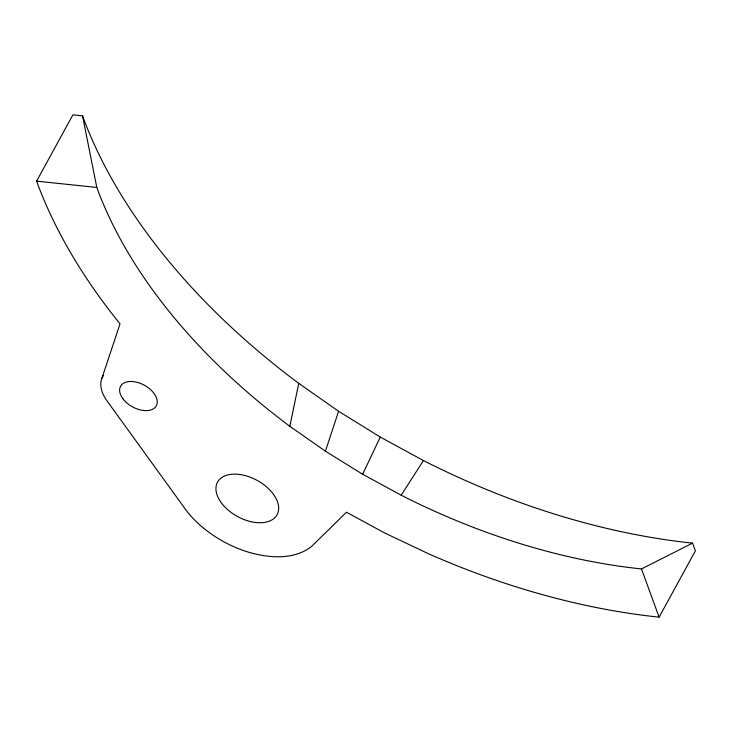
<?xml version="1.0" encoding="UTF-8"?>
<svg xmlns="http://www.w3.org/2000/svg" width="732" height="732" viewBox="0 0 732 732"><rect width="100%" height="100%" fill="white"/><g stroke="black" fill="none" stroke-linecap="round" stroke-linejoin="round"><path stroke-width="1.1" d="M692.582 543.126L641.488 568.938A475.086 287.896 28.7 0 1 401.191 495.216L362.642 474.244L325.42 451.196L289.845 426.28L298.748 383.358A532.091 322.437 28.7 0 1 82.542 115.866L72.898 114.851L36.6 181.152A542.961 329.025 28.7 0 0 120.021 323.873L101.867 378.325A40.718 24.678 28.7 0 0 106.296 399.901L183.21 506.187A81.444 49.355 28.7 0 0 249.264 552.404C269.44 558.113 293.697 560.099 311.338 546.676L346.465 512.217L384.474 532.887L429.666 554.289A542.961 329.025 28.7 0 0 659.102 617.149L695.4 550.848L692.582 543.126A532.091 322.437 28.7 0 1 423.444 460.556L380.274 437.068L338.587 411.265L298.748 383.358M325.42 451.196L338.587 411.265M362.642 474.244L380.274 437.068M101.867 378.325L103.477 375.388M401.191 495.216L423.444 460.556M36.6 181.152L96.798 187.447A475.086 287.896 28.7 0 0 289.845 426.28M641.488 568.938L659.102 617.149M82.542 115.866L96.798 187.447M123.132 399.032A20.359 12.334 28.7 0 0 155.568 406.91A20.359 12.334 28.7 0 0 136.6 382.186A20.359 12.334 28.7 0 0 123.132 399.032M220.524 501.667A33.937 20.56 28.7 0 0 274.829 517.707A33.937 20.56 28.7 0 0 246.574 475.974A33.937 20.56 28.7 0 0 220.524 501.667"/></g></svg>
